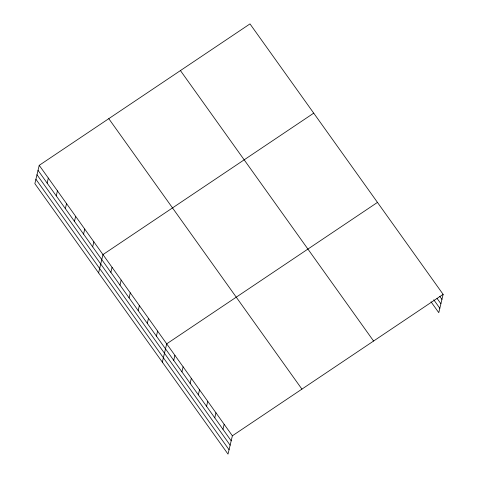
<?xml version="1.0" encoding="UTF-8"?>
<svg xmlns="http://www.w3.org/2000/svg" width="478" height="478" viewBox="0 0 478 478"><rect width="100%" height="100%" fill="white"/><g stroke="black" fill="none" stroke-linecap="round" stroke-linejoin="round"><path stroke-width="0.72" d="M39.226 165.34L34.864 183.642L228.012 454.1L232.374 435.799L443.136 294.358L249.988 23.9L39.226 165.34L232.374 435.799M47.137 183.104L48.332 178.091M56.243 195.849L57.438 190.841M65.349 208.599L66.544 203.586M74.454 221.35L75.644 216.337M83.56 234.101L84.749 229.087M92.666 246.851L93.855 241.838M98.605 272.896L102.961 254.589L313.729 113.149M110.872 272.352L112.067 267.339M119.978 285.103L121.173 280.09M129.084 297.854L130.279 292.841M138.19 310.604L139.385 305.591M147.296 323.355L148.491 318.342M156.402 336.106L157.597 331.093M162.341 362.145L166.703 343.837L377.465 202.403M173.717 360.346L174.912 355.333M181.927 371.842L183.122 366.829M190.136 383.338L191.331 378.325M198.346 394.828L199.535 389.821M206.55 406.324L207.745 401.311M214.759 417.82L215.954 412.807M222.969 429.316L224.164 424.303M443.136 294.358L438.774 312.66L431.001 301.773M439.784 296.348L441.941 299.371M437.012 298.314L440.895 303.757M433.773 299.808L439.82 308.274M180.433 70.577L373.587 341.035M108.775 118.663L301.923 389.122M38.031 170.353L231.179 440.806M36.985 174.739L230.133 445.197M35.91 179.256L229.058 449.714"/></g></svg>
